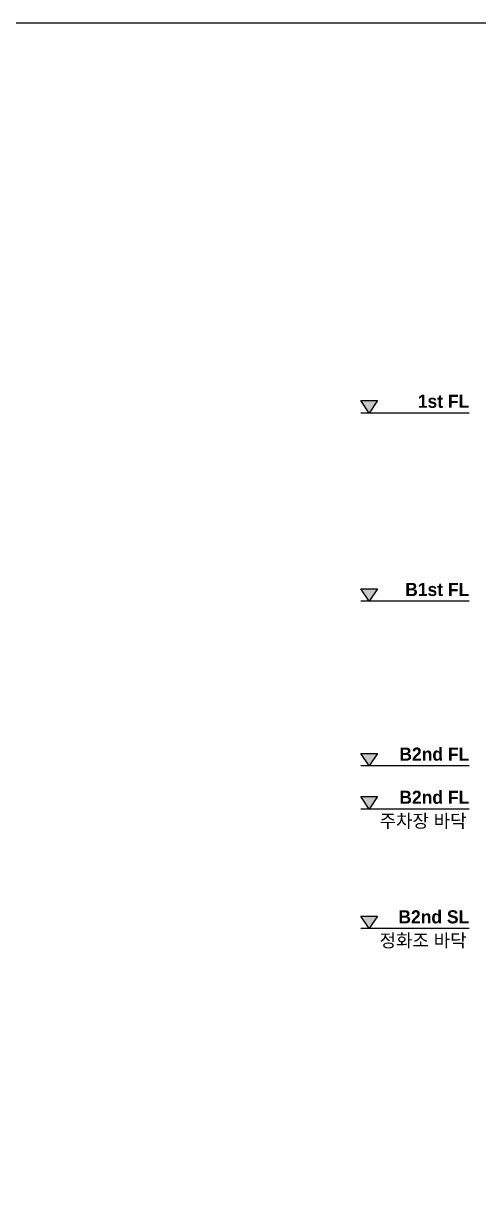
# Model space of a CAD drawing. Header units: millimetres. Extents: x 0 to 168000, y 0 to 59400.
# Drawn here: x 85391 to 96999, y 29700 to 59400 of the extents above; entities that cross this region are included whole.
import ezdxf
from ezdxf.enums import TextEntityAlignment as Align

# ---------------------------------------------------------------- set-up
doc = ezdxf.new("R2010")
doc.units = ezdxf.units.MM
doc.header["$LTSCALE"] = 100
doc.layers.get('Defpoints').update_dxf_attribs({"color": 153})
doc.layers.add('A-MARK', color=7, linetype='Continuous')
doc.layers.add('AA-XXXX-TXT2', color=3, linetype='Continuous')
doc.styles.add('2020음성 1차', font='나눔고딕Bold.ttf')

# ---------------------------------------------------------------- blocks, each defined once
blk = doc.blocks.new('Level - GL_Architecture-538196-단면도-1')
at = {"layer": 'A-MARK'}
blk.add_hatch(color=256, dxfattribs=at).paths.add_polyline_path([(-50332, 900), (-49732, 0), (-49132, 900)], flags=0)
for p, q in [((-50332, 900), (-49132, 900)), ((-49732, 0), (-50332, 900)), ((-49132, 900), (-49732, 0)), ((-42506, 0), (-50332, 0))]:
    blk.add_line(p, q, dxfattribs=at)

msp = doc.modelspace()

# ---------------------------------------------------------------- hatches: boundary and pattern name
at = {"layer": 'A-MARK'}
msp.add_hatch(color=256, dxfattribs=at).paths.add_polyline_path([(93998.6, 36626.5), (94210.3, 36309.1), (94421.9, 36626.5)], flags=0)

# ---------------------------------------------------------------- linework, layer by layer
for p, q in [((93998.6, 36626.5), (94421.9, 36626.5)), ((94210.3, 36309.1), (93998.6, 36626.5)), ((94421.9, 36626.5), (94210.3, 36309.1)), ((96759.1, 36309.1), (93998.6, 36309.1))]:
    msp.add_line(p, q, dxfattribs=at)
at = {"layer": 'Defpoints'}
msp.add_lwpolyline([(168000, 0), (168000, 59400), (84000, 59400), (84000, 0)], close=True, dxfattribs=at)

# ---------------------------------------------------------------- block references
at = {"layer": 'A-MARK', "xscale": 0.3527336860670192, "yscale": 0.3527336860670192, "zscale": 0.3527336860670192}
for p in [(111752.3, 49459.1), (111752.3, 44659.1), (111752.3, 40459.1), (111752.3, 39359.1)]:
    msp.add_blockref('Level - GL_Architecture-538196-단면도-1', p, dxfattribs=at)

# ---------------------------------------------------------------- texts
at = {"layer": 'AA-XXXX-TXT2', "style": '2020음성 1차'}
for s, p in [('1st FL', (96759.1, 49759.1)), ('B1st FL', (96759.1, 44959.1)), ('B2nd FL', (96759.1, 40759.1)), ('B2nd FL', (96759.1, 39659.1)), ('주차장 바닥', (96689, 39054.5)), ('B2nd SL', (96759.1, 36609.1)), ('정화조 바닥', (96689, 36004.5))]:
    msp.add_text(s, height=333.33, dxfattribs=at).set_placement(p, align=Align.MIDDLE_RIGHT)

doc.saveas('drawing.dxf')
